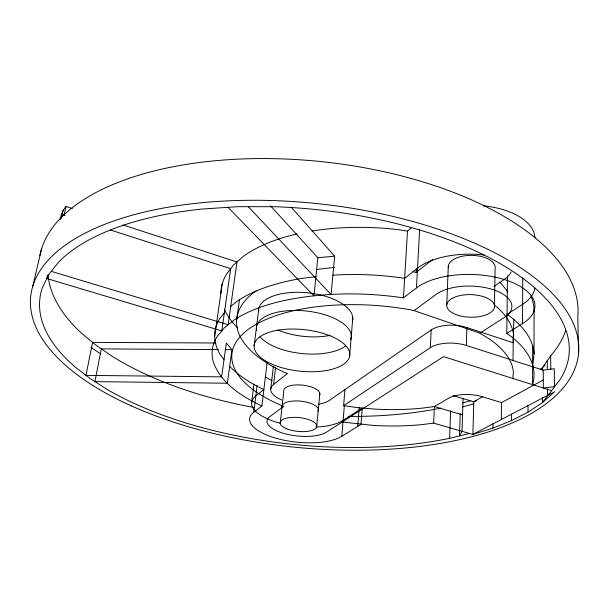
<?xml version="1.0" encoding="UTF-8"?>
<svg xmlns="http://www.w3.org/2000/svg" width="609" height="609" viewBox="0 0 609 609"><rect width="100%" height="100%" fill="white"/><g stroke="black" fill="none" stroke-linecap="round" stroke-linejoin="round"><path stroke-width="0.91" d="M532.616 345.912L532.593 384.652C538.957 363.314 523.443 344.542 506.787 333.435L507.503 275.74M342.22 422.007L372.51 425.348A141.166 59.91 4.3 0 0 421.268 424.679L433.654 423.133L472.729 434.415L492.917 428.104L511.377 420.697L528.011 412.148L528.026 405.51M506.787 333.435L522.514 323.63L522.75 278.077M513.037 360.452L513.265 336.237M318.735 404.209A31.234 12.545 5.9 0 0 329.4 400.372L431.157 329.964A25.548 11.487 2.2 0 1 466.89 327.551L513.204 342.745L513.851 319.146M511.377 420.697L511.438 414.158M482.83 396.604L473.779 401.712L472.911 434.362L501.291 419.517L501.534 402.595L543.22 380.024M492.917 428.104L493.001 423.369M494.417 307.362A23.888 11.297 1.5 0 0 460.45 295.494A23.888 11.297 1.5 0 0 456.978 314.937A23.888 11.297 1.5 0 0 494.417 307.362L495.117 268.531A23.462 11.792 1.1 0 0 471.769 255.392A23.462 11.792 1.1 0 0 448.361 267.815M463.068 398.598L462.041 431.332L459.506 435.915L460.229 413.648M543.251 370.158L543.319 388.024L554.441 386.662L554.274 368.727L543.251 370.158L466.342 345.448L466.89 327.551M528.011 412.148L542.543 402.48L560.09 379.498A266.057 117.971 6 0 0 274.278 206.71L237.86 206.679L202.987 208.971A266.057 117.971 6 0 0 58.898 261.84L48.545 274.804L42.173 288.232A266.057 117.971 6 0 0 75.204 367.052L90.033 378.509L106.788 389.22A266.057 117.971 6 0 0 449.602 438.305L450.614 410.763M446.755 304.911L448.308 266.278M433.654 423.133L434.384 406.538L448.681 398.164A23.629 9.394 2.3 0 1 481.795 396.596L501.534 402.595M344.945 389.623L343.598 405.693L430.319 347.701L431.157 329.964M267.123 362.53L261.9 406.005C242.329 396.687 221.6 383.936 213.569 362.713A161.362 68.604 4.3 0 1 217.459 336.099L224.462 327.703L234.366 319.847A161.362 68.604 4.3 0 1 280.444 301.356C320.737 292.381 362.698 291.878 403.462 297.862L416.449 287.935L419.639 229.692M412.932 271.713L416.16 272.421L416.366 268.721M403.462 297.862L407.497 231.1L411.714 227.5M357.765 426.353L359.241 407.269M512.869 378.448L513.372 372.038A141.166 59.91 4.3 0 0 490.199 339.548L479.907 333.184L414.051 310.598L409.941 309.722A141.166 59.91 4.3 0 0 248.228 329.423A141.166 59.91 4.3 0 0 280.977 405.229L283.832 406.325L269.878 416.579A31.683 11.929 5.9 0 0 284.669 433.669A31.683 11.929 5.9 0 0 326.531 432.131L443.535 356.646L551.373 390.552M349.566 356.585A48.073 20.873 6 0 0 282.409 329.591A48.073 20.873 6 0 0 273.905 364.989A48.073 20.873 6 0 0 349.566 356.585L352.794 317.89M257.112 385.535L253.831 412.171A49.207 18.529 5.9 0 0 277.057 438.533A49.207 18.529 5.9 0 0 341.786 436.318L344.389 405.213M291.201 207.174L334.676 256.183L331.06 294.52L248.289 206.687M316.794 425.744L319.847 393.551M270.602 205.941L317.852 257.721L313.955 295.89L228.101 207.319M533.758 312.295L534.04 309.57A156.901 74.207 4.1 0 0 531.01 296.088M280.209 423.453L283.771 391.397A18.163 7.293 5.9 0 1 302.962 385.162A18.163 7.293 5.9 0 1 319.481 395.431M532.609 366.74L534.047 353.844L534.04 309.57M281.685 400.029A31.234 12.545 5.9 0 1 273.616 384.416L275.58 367.471M270.746 388.968L273.372 366.542M251.608 402.869L253.938 384.21M254.12 345.752L258.658 310.034M215.906 342.996L92.583 342.38L85.968 375.365L221.615 376.864L226.342 343.042L231.96 349.695L227.37 383.244L94.913 381.63L101.33 348.888L218.707 349.619M236.536 321.11L239.512 299.285M214.665 336.198L222.247 283.809M63.953 215.578L66.016 206.481L72.342 208.537M47.403 275.793L46.786 278.519L221.79 330.908L230.666 268.668L110.305 229.958M60.207 219.651L61.44 214.239L63.237 210.227L66.016 206.481M61.387 218.387L63.237 210.227M32.871 285.986L41.465 249.188M565.731 330.329A261.626 123.444 6 0 1 550.681 355.725L542.413 367.745L540.153 369.366M224.378 312.76L220.055 318.088A160.06 70.279 4.3 0 0 220.039 354.362L223.998 359.828M545.063 365.225L542.413 367.745L542.421 370.561M230.727 306.449L236.901 301.394A160.06 70.279 4.3 0 1 302.544 278.283L315.919 276.638M273.616 384.416L287.448 373.545L284.647 372.411A138.921 62.796 4.2 0 1 256.138 290.82M416.16 272.421L432.519 259.571M253.831 412.171L261.9 406.005M414.051 310.598L435.945 294.497A41.1 19.442 1.5 0 1 493.594 289.823A41.1 19.442 1.5 0 1 504.244 317.487L479.907 333.184M493.96 286.504L504.77 279.029A40.361 20.295 1.1 0 0 511.202 271.949M341.786 436.318L360.985 424.344L362.226 408.03L343.118 420.385A48.857 19.024 5.9 0 1 316.147 427.069M501.291 419.517L554.677 391.724L542.543 402.48L542.528 397.791M476.466 400.791L473.596 401.765L453.142 395.614M462.36 402.96L470.468 400.829M449.602 438.305L469.547 433.494M317.852 257.721L334.676 256.183M332.887 275.177C356.813 273.669 380.937 274.728 404.642 278.351L417.53 268.166A63.275 30.907 1.3 0 1 484.102 255.019M225.338 349.657L231.96 349.695M343.598 405.693L357.308 407.604L373.667 409.027A140.04 61.38 4.3 0 0 422.083 408.159L434.384 406.538L462.558 414.843M407.497 231.1L397.159 229.532A156.901 74.207 4.1 0 0 312.044 231.024M51.316 271.34L228.162 324.764L236.962 261.977L122.995 224.98M63.252 214.817L65.056 215.403M229.684 366.344C239.345 376.293 251.418 383.64 263.88 389.562L255.833 395.919A48.857 19.024 5.9 0 0 279.462 423.072M578.55 353.646L577.796 316.337A270.769 127.943 6 0 0 326.165 162.139A270.769 127.943 6 0 0 39.874 255.666M550.688 355.725L550.795 369.572M547.285 360.353L547.346 369.518M547.461 388.945L547.499 395.462M256.64 330.481A47.677 21.384 6 0 1 305.467 310.925A47.677 21.384 6 0 1 350.655 339.784M345.676 345.92A47.677 21.384 6 0 1 301.485 353.502A47.677 21.384 6 0 1 260.02 336.807M430.319 347.701A25.753 11.228 2.4 0 1 466.342 345.448M282.013 407.231A18.285 7.118 5.9 0 1 301.31 401.209A18.285 7.118 5.9 0 1 317.967 411.281M316.695 269.559A138.921 62.796 4.2 0 1 334.341 267.503M494.615 305.071A138.921 62.796 4.2 0 1 513.699 336.023M330.078 335.392A47.289 21.871 6 0 1 277.75 329.956M258.665 311.473A47.289 21.871 6 0 1 307.378 292.769A47.289 21.871 6 0 1 352.55 320.745M237.609 327.901A156.901 74.207 4.1 0 1 224.302 309.182M220.877 293.462A156.901 74.207 4.1 0 1 226.373 274.316L233.308 265.189L243.06 256.61A156.901 74.207 4.1 0 1 297.139 233.932M483.401 205.812A61.882 32.467 0.8 0 1 534.892 237.799M534.801 288.133A63.275 30.907 1.3 0 1 522.613 304.31L507.023 314.389L508.812 315.553A160.06 70.279 4.3 0 1 534.047 353.844M499.669 282.18A137.284 64.813 4.1 0 1 507.746 292.13M416.449 287.935A63.854 30.229 1.5 0 1 506.551 280.247A63.854 30.229 1.5 0 1 522.514 323.63M272.033 380.556A48.012 20.181 5.9 0 1 265.311 376.758M473.81 403.828A270.769 127.943 6 0 1 462.284 406.934M100.782 353.958A270.769 127.943 6 0 1 90.901 347.115M440.924 408.137A261.581 123.421 6 0 1 348.181 416.404M253.451 407.383A261.581 123.421 6 0 1 112.954 356.783L96.557 345.653L82.078 333.732A261.581 123.421 6 0 1 48.004 274.705M286.238 428.591A18.422 6.927 5.9 0 0 316.421 427.518A18.422 6.927 5.9 0 0 292.784 417.371A18.422 6.927 5.9 0 0 286.238 428.591M131.62 406.005A275.405 122.302 6 0 0 575.345 367.486A275.405 122.302 6 0 0 206.862 202.257A275.405 122.302 6 0 0 131.62 406.005"/></g></svg>
